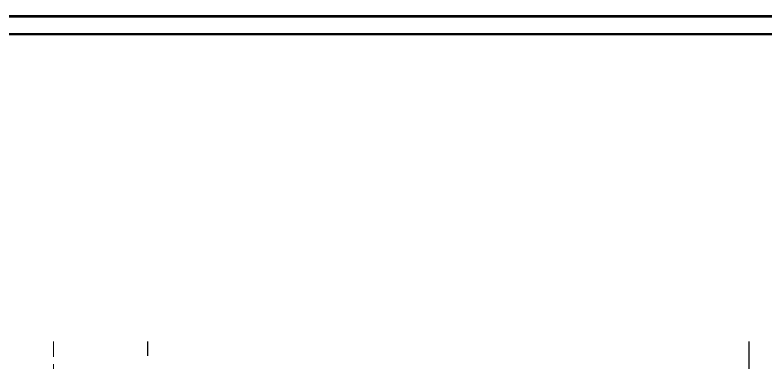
# Model space of a CAD drawing. Header units: millimetres. Extents: x 54215 to 67697, y 23496 to 56611.
# Drawn here: x 55730 to 56360, y 47702 to 47994 of the extents above; entities that cross this region are included whole.
import ezdxf

# ---------------------------------------------------------------- set-up
doc = ezdxf.new("R2010")
doc.units = ezdxf.units.MM
doc.linetypes.add('ACAD_ISO03W100', pattern=[30, 12, -18])
doc.linetypes.add('DASHED', pattern=[19.049999999999997, 12.7, -6.349999999999998])
doc.layers.add('- 0.25', color=43, linetype='Continuous', lineweight=25)
doc.layers.add('no3_duvar kaplama', color=8, linetype='Continuous', lineweight=0)
doc.layers.add('0 rölöve', color=7, linetype='Continuous', true_color=0xf1380e)

# ---------------------------------------------------------------- blocks, each defined once
blk = doc.blocks.new('plan girişblok')
at = {"layer": '0 rölöve'}
blk.add_line((3687.069556933275, 3367.459348802062), (3687.069556933275, 3488.292900018285), dxfattribs=at)
at = {"layer": 'no3_duvar kaplama', "linetype": 'DASHED'}
blk.add_line((3103.069556933275, 3488.292900018285), (3103.069556933273, 2375.125797585839), dxfattribs=at)

msp = doc.modelspace()

# ---------------------------------------------------------------- linework, layer by layer
at = {"layer": '- 0.25', "linetype": 'ACAD_ISO03W100'}
msp.add_line((55840.83468664291, 47720.27871379571), (55840.83468664291, 46607.11161136326), dxfattribs=at)
at = {"color": 252, "const_width": 2.135335729798931}
for points in [[(58549.0461034594, 46193.34192113605), (54216.08630677607, 46193.34192113602), (54216.08630677607, 47993.34192113602), (58549.0461034594, 47993.34192113605), (58549.0461034594, 46854.29342935624, -0.4142135623730951), (58523.95959826907, 46829.20692416593), (58145.15336989534, 46829.20692416597, 0.4142135623733349), (58135.11876781918, 46819.17232208983), (58135.11876781925, 46575.33481368262, 0.4142135623729752), (58145.15336989537, 46565.30021160651), (58523.95959826902, 46565.30021160651, -0.4142135623731054), (58549.04610345937, 46540.21370641618), (58549.0461034594, 46193.34192113605)], [(58533.99420034522, 46854.29342935624, -0.4142135623730951), (58523.95959826907, 46844.25882728013), (58145.15336989534, 46844.25882728017, 0.4142135623731908), (58120.06686470501, 46819.17232208983), (58120.06686470503, 46575.33481368262, 0.4142135623730474), (58145.15336989537, 46550.24830849232), (58523.95959826907, 46550.24830849232, -0.4142135623731062), (58533.99420034522, 46540.21370641618), (58533.99420034522, 46208.39382425023), (54231.13820989026, 46208.3938242502), (54231.13820989026, 47978.29001802183), (58533.99420034522, 47978.29001802186), (58533.99420034522, 46854.29342935624)]]:
    msp.add_lwpolyline(points, format="xyb", dxfattribs=at)

# ---------------------------------------------------------------- block references
at = {"layer": '0 rölöve'}
msp.add_blockref('plan girişblok', (52658.76512970964, 44231.98581377742), dxfattribs=at)

doc.saveas('drawing.dxf')
